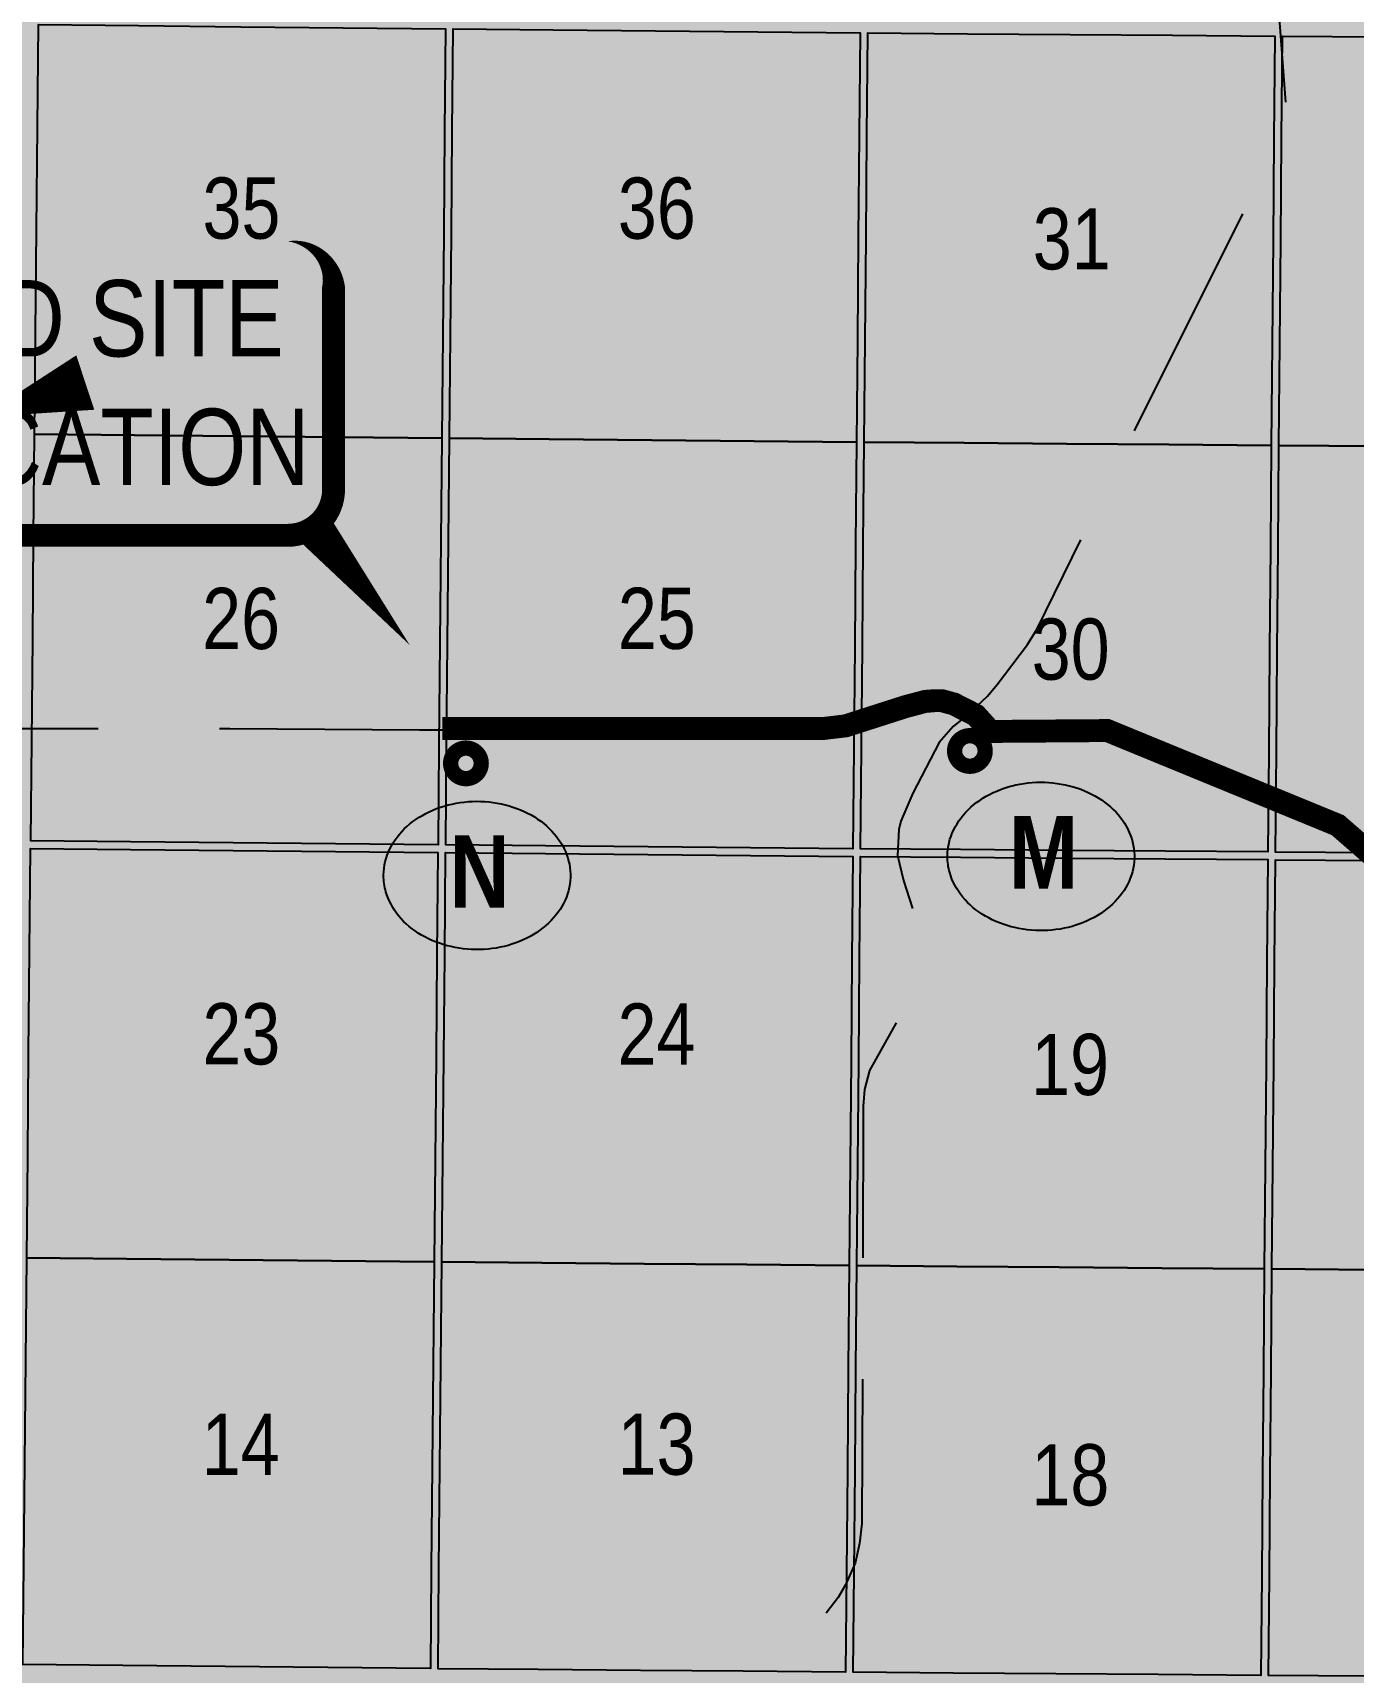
# Model space of a CAD drawing. Extents: x 403018 to 417191, y 6033193 to 6042673.
# Drawn here: x 413272.8 to 413445.5, y 6037380.5 to 6037595 of the extents above; entities that cross this region are included whole.
import ezdxf
from ezdxf.enums import TextEntityAlignment as Align

# ---------------------------------------------------------------- set-up
doc = ezdxf.new("R2010")
doc.units = 0
doc.header["$LTSCALE"] = 5
doc.linetypes.add('DASHED2', pattern=[9.525, 6.35, -3.175])
for name, color, linetype in [('CG-NOTES', 7, 'Continuous'), ('L-MON', 1, 'Continuous'), ('Quarters', 8, 'Continuous'), ('RoadSeg', 57, 'DASHED2'), ('ROUTE MAP BUBBLES', 7, 'Continuous'), ('ROUTE MAP DOTS', 7, 'Continuous'), ('ROUTE-MAP-ROUTE', 90, 'Continuous')]:
    doc.layers.add(name, color=color, linetype=linetype)
doc.layers.add('ROUTE-MAP-BACKGROUND-H', color=7, linetype='Continuous', true_color=0xf0ebff)
doc.styles.add('120', font='ARIALN.TTF', dxfattribs={"height": 13})
doc.styles.add('80', font='ARIALN.TTF', dxfattribs={"height": 10})
doc.styles.add('BOLD', font='ARIALNB.TTF')

# ---------------------------------------------------------------- blocks, each defined once
blk = doc.blocks.new('AA')
at = {"const_width": 4}
blk.add_lwpolyline([(-1, 0, 1), (1, 0, 1)], format="xyb", close=True, dxfattribs=at)
blk.add_circle((0, 0), 2)
blk = doc.blocks.new('Route_Letters')
h = blk.add_hatch(color=255)
h.dxf.hatch_style = 1
edge = h.paths.add_edge_path()
edge.add_ellipse((-0.12, 0.46), major_axis=(-11.97, 0), ratio=0.789318, start_angle=0, end_angle=360)
at = {"color": 5}
blk.add_open_spline([(-12.34, 0.46), (-12.34, -0.25), (-12.24, -0.97), (-11.72, -2.79), (-11.14, -3.88), (-9.56, -5.81), (-8.54, -6.66), (-6.22, -8.02), (-4.9, -8.54), (-2.12, -9.17), (-0.66, -9.3), (2.22, -9.13), (3.64, -8.84), (6.27, -7.89), (7.48, -7.22), (9.54, -5.6), (10.38, -4.64), (11.6, -2.54), (11.97, -1.4), (12.18, 0.91), (12.02, 2.08), (11.2, 4.3), (10.54, 5.35), (8.8, 7.2), (7.72, 7.99), (5.29, 9.24), (3.93, 9.68), (1.11, 10.18), (-0.35, 10.23), (-3.22, 9.91), (-4.61, 9.55), (-7.16, 8.47), (-8.32, 7.75), (-10.24, 6.02), (-11, 5.02), (-12.05, 2.86), (-12.32, 1.7), (-12.34, 0.52), (-12.34, 0.49), (-12.34, 0.46)], degree=3, knots=[0, 0, 0, 0, 0.219529, 0.219529, 0.575727, 0.575727, 0.931924, 0.931924, 1.288121, 1.288121, 1.644318, 1.644318, 2.000515, 2.000515, 2.356712, 2.356712, 2.712909, 2.712909, 3.069107, 3.069107, 3.425304, 3.425304, 3.781501, 3.781501, 4.137698, 4.137698, 4.493895, 4.493895, 4.850092, 4.850092, 5.20629, 5.20629, 5.562487, 5.562487, 5.918684, 5.918684, 6.274881, 6.274881, 6.283185, 6.283185, 6.283185, 6.283185], dxfattribs=at)
at = {"color": 14, "style": 'BOLD'}
blk.add_attdef('A', text='', height=9.5, dxfattribs=at).set_placement((0.22, 0.98), align=Align.MIDDLE)
blk = doc.blocks.new('WPFA')
blk.add_hatch(color=255).paths.add_polyline_path([(1.051, 1.051), (-1.051, 1.051), (-1.051, -1.051), (1.051, -1.051)])
blk = doc.blocks.new('WPFAA')
blk.add_blockref('WPFA', (0, 0))
blk = doc.blocks.new('WPFB')
at = {"color": 1}
blk.add_solid([(-0.851, 0.851), (0.851, 0.851), (-0.851, -0.851), (0.851, -0.851)], dxfattribs=at)
blk = doc.blocks.new('WPFBB')
blk.add_blockref('WPFB', (0, 0))
blk = doc.blocks.new('WPFCC')
for name in ['WPFAA', 'WPFBB']:
    blk.add_blockref(name, (0, 0))
blk = doc.blocks.new('fdhub')
blk.add_blockref('WPFCC', (0, 0))
blk = doc.blocks.new('*U323')
h = blk.add_hatch(color=255)
edge = h.paths.add_edge_path()
edge.add_line((-26.5, -20), (26.5, -20))
edge.add_arc((26.5, -14), 6, 270, 360)
edge.add_line((32.5, -14), (32.5, 12.5))
edge.add_arc((26.5, 12.5), 6, 0, 90)
edge.add_line((26.5, 18.5), (-26.5, 18.5))
edge.add_arc((-26.5, 12.5), 6, 90, 180)
edge.add_line((-32.5, 12.5), (-32.5, -14))
edge.add_arc((-26.5, -14), 6, 180, 270)
at = {"color": 14, "flags": 128}
blk.add_lwpolyline([(-26.5, -20, 3, 3, 0), (26.5, -20, 3, 3, 0.414214), (32.5, -14, 3, 3, 0), (32.5, 12.5, 3, 0, 0.414214), (26.5, 18.5, 0, 0, 0), (-26.5, 18.5, 0, 0, 0.414214), (-32.5, 12.5, 0, 0, 0), (-32.5, -14, 0, 3, 0.414214)], format="xyseb", close=True, dxfattribs=at)
blk.add_lwpolyline([(-13.67, -4.53, 0, 7.5, 0), (0, 0, 0, 0, 0)], format="xyseb", dxfattribs=at)
at = {"color": 14, "style": '80'}
blk.add_attdef('ENTER_TEXT_001', (-35.99, -5), '', height=10, dxfattribs=at)

msp = doc.modelspace()

# ---------------------------------------------------------------- hatches: boundary and pattern name
at = {"layer": 'ROUTE-MAP-BACKGROUND-H'}
h = msp.add_hatch(color=256, dxfattribs=at)
h.dxf.hatch_style = 1
h.paths.add_polyline_path([(412923.423, 6037807.465), (416092.9, 6037807.465), (416092.9, 6035965.758), (412923.423, 6035965.758)])

# ---------------------------------------------------------------- linework, layer by layer
at = {"layer": 'CG-NOTES', "color": 14, "flags": 128}
msp.add_lwpolyline([(413322.084, 6037514.922, 0, 5, 0), (413309.82, 6037529.902, 0, 0, 0)], format="xyseb", dxfattribs=at)
at = {"layer": 'Quarters'}
for points in [[(413326.409, 6037555.387), (413326.285, 6037541.995), (413312.885, 6037542.13), (413299.484, 6037542.264), (413286.084, 6037542.399), (413273.019, 6037542.532), (413273.148, 6037555.923), (413273.278, 6037569.314), (413273.408, 6037582.708), (413273.538, 6037596.102), (413286.598, 6037595.97), (413299.993, 6037595.834), (413313.388, 6037595.7), (413326.784, 6037595.566), (413326.659, 6037582.172), (413326.534, 6037568.778), (413326.409, 6037555.387)], [(413380.66, 6037554.859), (413380.541, 6037541.473), (413367.145, 6037541.602), (413353.748, 6037541.731), (413340.351, 6037541.86), (413327.289, 6037541.986), (413327.414, 6037555.377), (413327.538, 6037568.768), (413327.663, 6037582.162), (413327.788, 6037595.556), (413340.848, 6037595.426), (413354.244, 6037595.292), (413367.631, 6037595.158), (413381.018, 6037595.023), (413380.898, 6037581.634), (413380.779, 6037568.245), (413380.66, 6037554.859)], [(413394.61, 6037541.362), (413381.546, 6037541.465), (413381.664, 6037554.851), (413381.783, 6037568.237), (413381.903, 6037581.626), (413382.022, 6037595.015), (413395.082, 6037594.913), (413408.477, 6037594.808), (413421.872, 6037594.703), (413435.267, 6037594.598), (413435.152, 6037581.209), (413435.038, 6037567.82), (413434.923, 6037554.433), (413434.809, 6037541.047), (413421.41, 6037541.152), (413408.01, 6037541.257), (413394.61, 6037541.362)], [(413448.878, 6037540.937), (413435.814, 6037541.039), (413435.928, 6037554.426), (413436.042, 6037567.812), (413436.157, 6037581.201), (413436.271, 6037594.59), (413449.331, 6037594.489), (413462.725, 6037594.385), (413476.119, 6037594.281), (413489.513, 6037594.177), (413489.404, 6037580.788), (413489.294, 6037567.399), (413489.184, 6037554.012), (413489.075, 6037540.625), (413475.676, 6037540.729), (413462.277, 6037540.833), (413448.878, 6037540.937)], [(413325.912, 6037501.821), (413325.791, 6037488.765), (413312.385, 6037488.9), (413298.98, 6037489.035), (413285.574, 6037489.17), (413272.504, 6037489.302), (413272.63, 6037502.358), (413272.76, 6037515.749), (413272.889, 6037529.141), (413273.019, 6037542.532), (413286.084, 6037542.399), (413299.484, 6037542.264), (413312.885, 6037542.13), (413326.285, 6037541.995), (413326.161, 6037528.604), (413326.036, 6037515.213), (413325.912, 6037501.821)], [(413380.184, 6037501.314), (413380.069, 6037488.263), (413366.666, 6037488.387), (413353.264, 6037488.511), (413339.862, 6037488.635), (413326.795, 6037488.756), (413326.916, 6037501.812), (413327.04, 6037515.203), (413327.165, 6037528.594), (413327.289, 6037541.986), (413340.351, 6037541.86), (413353.748, 6037541.731), (413367.145, 6037541.602), (413380.541, 6037541.473), (413380.422, 6037528.087), (413380.303, 6037514.7), (413380.184, 6037501.314)], [(413394.142, 6037488.152), (413381.073, 6037488.255), (413381.189, 6037501.306), (413381.308, 6037514.692), (413381.427, 6037528.079), (413381.546, 6037541.465), (413394.61, 6037541.362), (413408.01, 6037541.257), (413421.41, 6037541.152), (413434.809, 6037541.047), (413434.695, 6037527.66), (413434.581, 6037514.274), (413434.467, 6037500.887), (413434.355, 6037487.836), (413420.951, 6037487.941), (413407.547, 6037488.047), (413394.142, 6037488.152)], [(413448.429, 6037487.726), (413435.36, 6037487.828), (413435.471, 6037500.879), (413435.585, 6037514.266), (413435.699, 6037527.653), (413435.814, 6037541.039), (413448.878, 6037540.937), (413462.277, 6037540.833), (413475.676, 6037540.729), (413489.075, 6037540.625), (413488.966, 6037527.238), (413488.856, 6037513.851), (413488.747, 6037500.464), (413488.64, 6037487.412), (413475.236, 6037487.516), (413461.832, 6037487.621), (413448.429, 6037487.726)], [(413325.408, 6037447.587), (413325.284, 6037434.196), (413311.873, 6037434.331), (413298.462, 6037434.466), (413285.052, 6037434.601), (413271.976, 6037434.733), (413272.106, 6037448.124), (413272.235, 6037461.515), (413272.365, 6037474.906), (413272.494, 6037488.298), (413285.565, 6037488.166), (413298.97, 6037488.03), (413312.376, 6037487.896), (413325.781, 6037487.761), (413325.657, 6037474.37), (413325.532, 6037460.978), (413325.408, 6037447.587)], [(413339.361, 6037434.071), (413326.288, 6037434.187), (413326.412, 6037447.578), (413326.537, 6037460.969), (413326.661, 6037474.36), (413326.785, 6037487.752), (413339.853, 6037487.631), (413353.255, 6037487.507), (413366.657, 6037487.382), (413380.06, 6037487.258), (413379.941, 6037473.872), (413379.822, 6037460.486), (413379.703, 6037447.1), (413379.584, 6037433.713), (413366.176, 6037433.833), (413352.769, 6037433.952), (413339.361, 6037434.071)], [(413393.662, 6037433.602), (413380.588, 6037433.705), (413380.707, 6037447.092), (413380.826, 6037460.478), (413380.945, 6037473.864), (413381.064, 6037487.251), (413394.133, 6037487.148), (413407.538, 6037487.042), (413420.942, 6037486.937), (413434.347, 6037486.831), (413434.233, 6037473.445), (413434.118, 6037460.058), (413434.004, 6037446.672), (413433.89, 6037433.285), (413420.481, 6037433.391), (413407.072, 6037433.497), (413393.662, 6037433.602)], [(413447.968, 6037433.175), (413434.894, 6037433.277), (413435.008, 6037446.664), (413435.123, 6037460.05), (413435.237, 6037473.437), (413435.351, 6037486.823), (413448.42, 6037486.721), (413461.824, 6037486.616), (413475.228, 6037486.512), (413488.632, 6037486.408), (413488.523, 6037473.021), (413488.413, 6037459.634), (413488.304, 6037446.247), (413488.195, 6037432.86), (413474.786, 6037432.964), (413461.377, 6037433.069), (413447.968, 6037433.175)], [(413324.91, 6037394.022), (413324.789, 6037380.966), (413311.374, 6037381.101), (413297.958, 6037381.237), (413284.542, 6037381.371), (413271.461, 6037381.503), (413271.587, 6037394.559), (413271.717, 6037407.95), (413271.846, 6037421.342), (413271.976, 6037434.733), (413285.052, 6037434.601), (413298.462, 6037434.466), (413311.873, 6037434.331), (413325.284, 6037434.196), (413325.159, 6037420.804), (413325.035, 6037407.413), (413324.91, 6037394.022)], [(413338.872, 6037380.846), (413325.793, 6037380.957), (413325.915, 6037394.013), (413326.039, 6037407.404), (413326.164, 6037420.796), (413326.288, 6037434.187), (413339.361, 6037434.071), (413352.769, 6037433.952), (413366.176, 6037433.833), (413379.584, 6037433.713), (413379.465, 6037420.327), (413379.346, 6037406.941), (413379.227, 6037393.554), (413379.111, 6037380.503), (413365.698, 6037380.617), (413352.285, 6037380.732), (413338.872, 6037380.846)], [(413393.195, 6037380.392), (413380.116, 6037380.495), (413380.231, 6037393.547), (413380.35, 6037406.933), (413380.469, 6037420.319), (413380.588, 6037433.705), (413393.662, 6037433.602), (413407.072, 6037433.497), (413420.481, 6037433.391), (413433.89, 6037433.285), (413433.776, 6037419.899), (413433.661, 6037406.512), (413433.547, 6037393.125), (413433.436, 6037380.074), (413420.022, 6037380.18), (413406.608, 6037380.286), (413393.195, 6037380.392)], [(413447.519, 6037379.963), (413434.44, 6037380.066), (413434.552, 6037393.117), (413434.666, 6037406.504), (413434.78, 6037419.891), (413434.894, 6037433.277), (413447.968, 6037433.175), (413461.377, 6037433.069), (413474.786, 6037432.964), (413488.195, 6037432.86), (413488.085, 6037419.473), (413487.976, 6037406.086), (413487.867, 6037392.699), (413487.76, 6037379.647), (413474.895, 6037379.747), (413474.346, 6037379.751), (413460.933, 6037379.857), (413447.519, 6037379.963)]]:
    msp.add_lwpolyline(points, close=True, dxfattribs=at)
at = {"layer": 'RoadSeg', "flags": 128}
for points in [[(413655.442, 6037527.986), (413652.012, 6037524.057), (413649.747, 6037521.825), (413647.316, 6037518.662), (413645.518, 6037516.731), (413626.471, 6037497.816), (413625.305, 6037496.617), (413620.91, 6037492.088), (413616.947, 6037488.159), (413606.024, 6037477.203), (413605.433, 6037476.474), (413605.224, 6037475.814), (413597.6, 6037476.171), (413576.887, 6037476.404), (413574.989, 6037476.604), (413573.623, 6037476.504), (413561.802, 6037476.837), (413540.49, 6037476.97), (413540.057, 6037476.97), (413523.64, 6037477.27), (413515.648, 6037477.137), (413509.421, 6037477.237), (413508.222, 6037477.47), (413505.891, 6037477.536), (413502.927, 6037477.536), (413500.197, 6037477.337), (413487.61, 6037477.57), (413486.944, 6037477.736), (413483.847, 6037477.67), (413479.717, 6037477.869), (413472.125, 6037477.936), (413468.628, 6037478.069), (413458.106, 6037480), (413455.741, 6037480.866), (413454.443, 6037481.599), (413452.178, 6037483.264), (413446.484, 6037488.625), (413443.987, 6037490.656), (413438.858, 6037493.354), (413434.563, 6037495.352), (413417.813, 6037501.346), (413413.417, 6037502.778), (413410.32, 6037503.31), (413407.357, 6037503.444), (413402.428, 6037503.344), (413398.665, 6037503.544), (413397.233, 6037504.01), (413394.969, 6037505.708), (413397.666, 6037508.239), (413398.932, 6037509.737), (413402.894, 6037514.966), (413404.193, 6037517.03), (413415.748, 6037540.64), (413435.662, 6037580.566), (413436.361, 6037582.232), (413436.694, 6037583.897), (413436.727, 6037585.595), (413434.429, 6037616.131), (413434.663, 6037617.729), (413435.562, 6037619.494), (413436.527, 6037620.626), (413444.02, 6037628.285), (413462.768, 6037647.699), (413464.699, 6037649.198), (413465.798, 6037649.631), (413467.43, 6037649.964), (413492.605, 6037652.628), (413494.769, 6037653.027), (413502.495, 6037655.958), (413504.493, 6037657.223), (413505.358, 6037658.022), (413506.491, 6037659.321), (413507.39, 6037660.753), (413507.923, 6037661.719), (413508.922, 6037664.316), (413518.212, 6037692.987), (413519.811, 6037695.884), (413521.409, 6037697.916), (413523.274, 6037699.547), (413525.672, 6037701.046), (413554.01, 6037715.265), (413555.641, 6037716.464), (413556.341, 6037717.196), (413557.539, 6037718.862), (413567.796, 6037735.678), (413585.911, 6037764.549), (413587.41, 6037767.279), (413588.176, 6037769.544), (413588.304, 6037770.4)], [(412923.423, 6037489.055), (412925.639, 6037495.085), (412929.502, 6037506.607), (412930.201, 6037510.703), (412930.567, 6037514.566), (412930.234, 6037516.531), (412929.368, 6037519.461), (412927.637, 6037526.587), (412927.503, 6037527.819), (412927.87, 6037530.183), (412933.897, 6037547.933), (412935.396, 6037552.628), (412937.727, 6037560.886), (412938.526, 6037562.584), (412939.458, 6037563.817), (412940.357, 6037564.483), (412942.855, 6037565.615), (412944.287, 6037566.081), (412947.084, 6037566.68), (412951.213, 6037568.112), (412952.945, 6037568.112), (412953.811, 6037567.879), (412956.441, 6037566.78), (412958.473, 6037566.148), (412959.105, 6037565.948), (412971.293, 6037561.386), (412984.979, 6037555.758), (412989.208, 6037553.827), (412990.973, 6037553.36), (412993.304, 6037553.027), (412996.035, 6037552.994), (412999.265, 6037553.427), (413002.295, 6037553.627), (413008.189, 6037553.028), (413009.588, 6037553.094), (413015.682, 6037553.96), (413020.411, 6037553.727), (413022.209, 6037553.261), (413023.374, 6037552.561), (413027.903, 6037548.565), (413035.229, 6037540.84), (413036.561, 6037539.641), (413038.759, 6037538.109), (413043.254, 6037536.211), (413053.777, 6037532.847), (413056.641, 6037531.615), (413059.105, 6037530.117), (413067.53, 6037523.124), (413068.263, 6037522.725), (413073.124, 6037521.193), (413077.154, 6037520.493), (413080.184, 6037520.46), (413082.648, 6037520.693), (413084.946, 6037521.193), (413086.744, 6037521.925), (413087.91, 6037522.658), (413089.275, 6037523.923), (413090.807, 6037525.022), (413092.172, 6037525.588), (413098.1, 6037527.353), (413102.295, 6037529.018), (413112.418, 6037535.445), (413118.146, 6037538.076), (413122.975, 6037540.973), (413130.134, 6037544.669), (413132.965, 6037546.767), (413137.826, 6037551.795), (413139.058, 6037552.927), (413140.957, 6037554.426), (413142.688, 6037555.192), (413144.786, 6037555.658), (413145.718, 6037555.625), (413146.484, 6037555.392), (413147.65, 6037554.493), (413149.382, 6037551.662), (413150.114, 6037550.83), (413151.746, 6037549.897), (413155.642, 6037548.332), (413159.405, 6037546.201), (413160.57, 6037545.335), (413161.603, 6037544.203), (413163.534, 6037541.406), (413164.833, 6037539.974), (413165.898, 6037539.108), (413167.53, 6037538.409), (413173.191, 6037538.076), (413174.823, 6037537.51), (413176.521, 6037536.61), (413180.917, 6037533.614), (413183.847, 6037532.182), (413191.939, 6037527.453), (413199.631, 6037521.459), (413213.451, 6037511.502), (413215.882, 6037510.403), (413219.311, 6037509.504), (413233.164, 6037507.24), (413241.622, 6037505.109), (413244.986, 6037504.409), (413250.247, 6037504.11), (413260.737, 6037504.01), (413298.566, 6037504.01), (413323.374, 6037503.81), (413375.821, 6037503.877), (413378.619, 6037504.21), (413386.511, 6037506.74), (413389.042, 6037507.407), (413390.307, 6037507.506), (413391.173, 6037507.506), (413392.771, 6037507.074), (413394.203, 6037506.341), (413394.969, 6037505.708), (413393.204, 6037504.243), (413391.373, 6037502.178), (413387.909, 6037495.518), (413386.344, 6037491.855), (413386.078, 6037490.79), (413385.911, 6037487.36), (413386.677, 6037484.096), (413388.675, 6037478.036), (413389.075, 6037475.971), (413389.008, 6037473.241), (413388.642, 6037471.509), (413387.809, 6037469.245), (413382.248, 6037459.221), (413381.582, 6037456.757), (413381.416, 6037454.559), (413381.249, 6037399.947), (413380.95, 6037397.35), (413380.35, 6037394.786), (413379.118, 6037391.922), (413378.152, 6037390.29), (413376.154, 6037387.726), (413374.39, 6037385.895), (413372.991, 6037384.696), (413367.53, 6037380.9), (413366.098, 6037379.268), (413365.465, 6037377.669), (413360.437, 6037345.435), (413360.137, 6037344.403), (413359.404, 6037343.037), (413358.339, 6037341.872), (413341.656, 6037326.554), (413340.49, 6037324.656), (413336.794, 6037316.064), (413336.094, 6037313.634), (413334.962, 6037304.443), (413334.23, 6037301.679), (413332.931, 6037299.581), (413328.502, 6037294.12), (413327.303, 6037292.289), (413326.804, 6037291.289), (413326.371, 6037289.624), (413326.271, 6037287.36), (413326.671, 6037277.836), (413326.637, 6037271.243), (413326.404, 6037267.18), (413325.905, 6037247.833), (413325.705, 6037246.035), (413325.306, 6037244.337), (413323.74, 6037241.24), (413322.309, 6037239.275), (413321.077, 6037237.976), (413305.892, 6037225.788), (413304.293, 6037224.39), (413303.561, 6037223.258), (413303.261, 6037222.325), (413303.128, 6037220.76), (413304.093, 6037202.711), (413304.094, 6037200.214), (413303.794, 6037198.449), (413303.294, 6037197.35), (413302.662, 6037196.284), (413289.308, 6037177.703), (413284.047, 6037170.843), (413281.35, 6037168.113), (413278.153, 6037165.282), (413271.659, 6037160.087), (413270.061, 6037158.322), (413269.129, 6037156.791), (413268.296, 6037154.36), (413267.897, 6037152.362), (413267.763, 6037144.869), (413267.597, 6037142.905), (413262.768, 6037112.102), (413262.469, 6037109.405), (413262.302, 6037105.542), (413257.773, 6037101.08), (413256.774, 6037100.514), (413255.542, 6037100.347), (413251.679, 6037100.481), (413249.715, 6037101.146), (413247.317, 6037102.245), (413225.006, 6037113.001), (413222.675, 6037114.1), (413221.676, 6037114.366), (413220.477, 6037114.033), (413219.645, 6037113.534), (413211.253, 6037105.475), (413210.521, 6037104.61), (413210.088, 6037103.677)]]:
    msp.add_lwpolyline(points, dxfattribs=at)
at = {"layer": 'ROUTE-MAP-ROUTE', "const_width": 3, "flags": 128}
msp.add_lwpolyline([(413326.367, 6037503.99), (413376.307, 6037504.006), (413379.108, 6037504.339), (413387.007, 6037506.873), (413389.541, 6037507.539), (413390.807, 6037507.639), (413391.674, 6037507.639), (413393.274, 6037507.206), (413396.134, 6037505.743), (413398.069, 6037503.607), (413413.361, 6037503.724), (413443.499, 6037491.345), (413453.99, 6037482.221)], dxfattribs=at)

# ---------------------------------------------------------------- block references
at = {"layer": 'CG-NOTES'}
ref = msp.add_blockref('*U323', (413279.642, 6037549.264), dxfattribs=dict(at, xscale=0.9994713799999991, yscale=0.9994713799999991, zscale=0.9994713799999991))
ref.add_attrib('ENTER_TEXT_001', 'PAD SITE', (413253.425, 6037552.68), dxfattribs={"layer": '0', "color": 14, "height": 9.9947, "style": '80'})
ref.add_attrib('ENTER_TEXT_002', 'LOCATION', (413250.446, 6037535.845), dxfattribs={"layer": '0', "color": 14, "height": 9.9947, "style": '80'})
at = {"layer": 'L-MON', "xscale": 4.999999999999995, "yscale": 4.999999999999995, "zscale": 4.999999999999995}
msp.add_blockref('fdhub', (413326.881, 6037510.289), dxfattribs=at)
at = {"layer": 'ROUTE MAP BUBBLES', "xscale": 1.000515405505991, "yscale": 1.000515405505991, "zscale": 1.000515405505991}
msp.add_blockref('Route_Letters', (413404.783, 6037486.794), dxfattribs=at).add_auto_attribs({'A': 'M'})
at = {"layer": 'ROUTE MAP BUBBLES'}
msp.add_blockref('Route_Letters', (413331.011, 6037484.303), dxfattribs=at).add_auto_attribs({'A': 'N'})
at = {"layer": 'ROUTE MAP DOTS'}
for p in [(413395.375, 6037501.054), (413329.441, 6037499.432)]:
    msp.add_blockref('AA', p, dxfattribs=at)

# ---------------------------------------------------------------- texts
at = {"layer": 'RoadSeg', "style": '120'}
for s, p in [('35', (413294.976, 6037568.095)), ('36', (413349.317, 6037568.086)), ('31', (413403.599, 6037564.079)), ('26', (413294.93, 6037514.394)), ('25', (413349.317, 6037514.403)), ('30', (413403.459, 6037510.387)), ('23', (413294.96, 6037460.039)), ('24', (413349.278, 6037460.004)), ('19', (413403.384, 6037456.032)), ('14', (413294.871, 6037406.327)), ('13', (413349.28, 6037406.347)), ('18', (413403.419, 6037402.331))]:
    msp.add_text(s, height=8.0041, dxfattribs=at).set_placement(p)
msp.add_text('64-25-5', height=39.983, rotation=359.95761, dxfattribs=at).set_placement((413210.017, 6037363.111))

doc.saveas('drawing.dxf')
